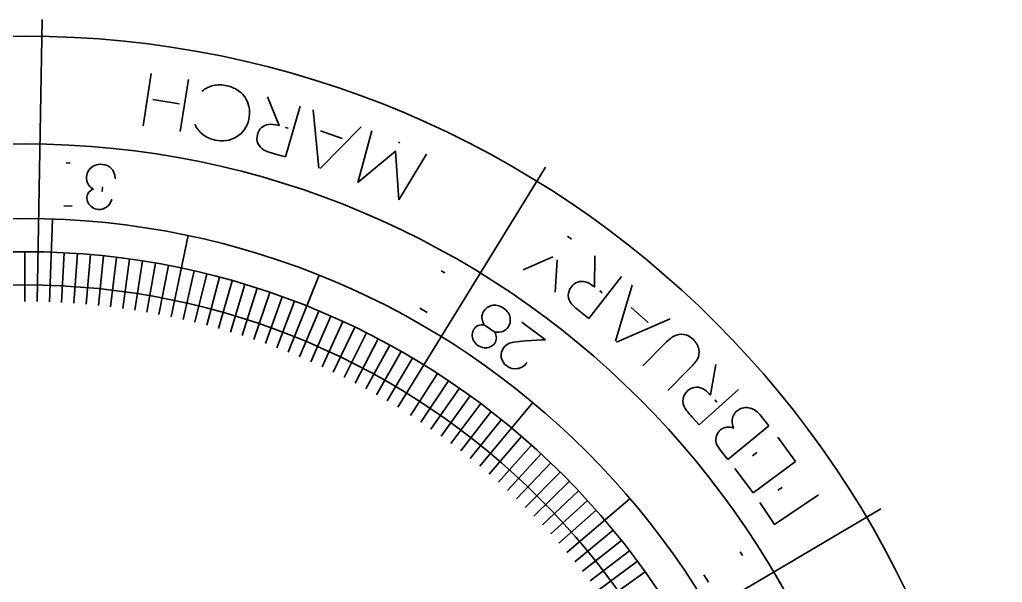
# Model space of a CAD drawing. Header units: inches. Extents: x 1 to 7, y 1 to 7.
# Drawn here: x 3.987 to 6.95, y 5.303 to 6.999 of the extents above; entities that cross this region are included whole.
import ezdxf

# ---------------------------------------------------------------- set-up
doc = ezdxf.new("R2010")
doc.units = ezdxf.units.IN
doc.header["$MEASUREMENT"] = 0
doc.layers.add('Layer 1', color=7, linetype='Continuous', lineweight=0)

# ---------------------------------------------------------------- blocks, each defined once
blk = doc.blocks.new('Block_7')
at = {"layer": 'Layer 1', "color": 1, "lineweight": 35, "true_color": 0xff0000}
for points in [[(6.1592, 5.3956), (6.1592, 5.3956), (6.1661, 5.3848), (6.1661, 5.3848)], [(6.0638, 5.3042), (6.0638, 5.3042), (6.05, 5.3256), (6.05, 5.3256)]]:
    blk.add_open_spline(points, degree=3, dxfattribs=at)
blk = doc.blocks.new('Block_6')
at = {"layer": 'Layer 1'}
blk.add_blockref('Block_7', (0, 0), dxfattribs=at)
blk = doc.blocks.new('Block_8')
at = {"layer": 'Layer 1', "color": 1, "lineweight": 35, "true_color": 0xff0000}
blk.add_open_spline([(5.3877, 6.0793), (5.3877, 6.0793), (5.3877, 6.0793), (5.3877, 6.0793), (5.3829, 6.0878), (5.3805, 6.0954), (5.3805, 6.1022), (5.3805, 6.1022), (5.3805, 6.1022), (5.3805, 6.1022), (5.3805, 6.1022), (5.3805, 6.1022), (5.3805, 6.1022), (5.3805, 6.1089), (5.3825, 6.1153), (5.3865, 6.1211), (5.3865, 6.1211), (5.3865, 6.1211), (5.3865, 6.1211), (5.3865, 6.1211), (5.3865, 6.1211), (5.3865, 6.1211), (5.3921, 6.1294), (5.3998, 6.1349), (5.4095, 6.1375), (5.4095, 6.1375), (5.4095, 6.1375), (5.4095, 6.1375), (5.4095, 6.1375), (5.4095, 6.1375), (5.4095, 6.1375), (5.4213, 6.1408), (5.4334, 6.1382), (5.4457, 6.1299), (5.4457, 6.1299), (5.4457, 6.1299), (5.4457, 6.1299), (5.4457, 6.1299), (5.4457, 6.1299), (5.4457, 6.1299), (5.4576, 6.1218), (5.4643, 6.1123), (5.4658, 6.1014), (5.4658, 6.1014), (5.4658, 6.1014), (5.4658, 6.1014), (5.4658, 6.1014), (5.4658, 6.1014), (5.4658, 6.1014), (5.4673, 6.0904), (5.4653, 6.0809), (5.4598, 6.0727), (5.4598, 6.0727), (5.4598, 6.0727), (5.4598, 6.0727), (5.4598, 6.0727), (5.4598, 6.0727), (5.4598, 6.0727), (5.4557, 6.0667), (5.4505, 6.0624), (5.444, 6.0598), (5.444, 6.0598), (5.444, 6.0598), (5.444, 6.0598), (5.444, 6.0598), (5.444, 6.0598), (5.444, 6.0598), (5.4375, 6.0572), (5.4293, 6.0566), (5.4193, 6.0579), (5.4193, 6.0579), (5.4193, 6.0579), (5.4193, 6.0579), (5.4193, 6.0579), (5.4193, 6.0579), (5.4193, 6.0579), (5.4227, 6.0516), (5.4243, 6.0456), (5.4242, 6.0397), (5.4242, 6.0397), (5.4242, 6.0397), (5.4242, 6.0397), (5.4242, 6.0397), (5.4242, 6.0397), (5.4242, 6.0397), (5.4241, 6.0339), (5.4225, 6.0287), (5.4193, 6.0241), (5.4193, 6.0241), (5.4193, 6.0241), (5.4193, 6.0241), (5.4193, 6.0241), (5.4193, 6.0241), (5.4193, 6.0241), (5.4162, 6.0194), (5.4117, 6.0158), (5.4058, 6.0132), (5.4058, 6.0132), (5.4058, 6.0132), (5.4058, 6.0132), (5.4058, 6.0132), (5.4058, 6.0132), (5.4058, 6.0132), (5.4, 6.0107), (5.3938, 6.0098), (5.3871, 6.0106), (5.3871, 6.0106), (5.3871, 6.0106), (5.3871, 6.0106), (5.3871, 6.0106), (5.3871, 6.0106), (5.3871, 6.0106), (5.3804, 6.0114), (5.3742, 6.0138), (5.3685, 6.0177), (5.3685, 6.0177), (5.3685, 6.0177), (5.3685, 6.0177), (5.3685, 6.0177), (5.3685, 6.0177), (5.3685, 6.0177), (5.3629, 6.0214), (5.3586, 6.0263), (5.3556, 6.0321), (5.3556, 6.0321), (5.3556, 6.0321), (5.3556, 6.0321), (5.3556, 6.0321), (5.3556, 6.0321), (5.3556, 6.0321), (5.3526, 6.0379), (5.3512, 6.0439), (5.3515, 6.0502), (5.3515, 6.0502), (5.3515, 6.0502), (5.3515, 6.0502), (5.3515, 6.0502), (5.3515, 6.0502), (5.3515, 6.0502), (5.3518, 6.0564), (5.3536, 6.062), (5.3569, 6.0669), (5.3569, 6.0669), (5.3569, 6.0669), (5.3569, 6.0669), (5.3569, 6.0669), (5.3569, 6.0669), (5.3569, 6.0669), (5.3602, 6.0717), (5.3644, 6.0752), (5.3696, 6.0772), (5.3696, 6.0772), (5.3696, 6.0772), (5.3696, 6.0772), (5.3696, 6.0772), (5.3696, 6.0772), (5.3696, 6.0772), (5.3747, 6.0793), (5.3808, 6.08), (5.3877, 6.0793)], degree=3, knots=[0, 0, 0, 0, 1, 1, 1, 2, 2, 2, 3, 3, 3, 4, 4, 4, 5, 5, 5, 6, 6, 6, 7, 7, 7, 8, 8, 8, 9, 9, 9, 10, 10, 10, 11, 11, 11, 12, 12, 12, 13, 13, 13, 14, 14, 14, 15, 15, 15, 16, 16, 16, 17, 17, 17, 18, 18, 18, 19, 19, 19, 20, 20, 20, 21, 21, 21, 22, 22, 22, 23, 23, 23, 24, 24, 24, 25, 25, 25, 26, 26, 26, 27, 27, 27, 28, 28, 28, 29, 29, 29, 30, 30, 30, 31, 31, 31, 32, 32, 32, 33, 33, 33, 34, 34, 34, 35, 35, 35, 36, 36, 36, 37, 37, 37, 38, 38, 38, 39, 39, 39, 40, 40, 40, 41, 41, 41, 42, 42, 42, 43, 43, 43, 44, 44, 44, 45, 45, 45, 46, 46, 46, 47, 47, 47, 48, 48, 48, 49, 49, 49, 50, 50, 50, 51, 51, 51, 52, 52, 52, 53, 53, 53, 53], dxfattribs=at)
blk = doc.blocks.new('Block_10')
at = {"layer": 'Layer 1', "color": 1, "lineweight": 35, "true_color": 0xff0000}
for points in [[(5.4953, 6.0329)], [(5.5004, 6.0214)]]:
    blk.add_lwpolyline(points, dxfattribs=at)
blk.add_open_spline([(5.5015, 6.0874), (5.5015, 6.0874), (5.5721, 6.0347), (5.5721, 6.0347)], degree=3, dxfattribs=at)
blk = doc.blocks.new('Block_9')
at = {"layer": 'Layer 1'}
blk.add_blockref('Block_10', (0, 0), dxfattribs=at)
blk = doc.blocks.new('Block_12')
at = {"layer": 'Layer 1', "color": 1, "lineweight": 35, "true_color": 0xff0000}
for points in [[(5.2576, 6.2424), (5.2576, 6.2424), (5.2688, 6.236), (5.2688, 6.236)], [(5.2159, 6.1169), (5.2159, 6.1169), (5.1938, 6.1295), (5.1938, 6.1295)]]:
    blk.add_open_spline(points, degree=3, dxfattribs=at)
blk = doc.blocks.new('Block_11')
at = {"layer": 'Layer 1'}
blk.add_blockref('Block_12', (0, 0), dxfattribs=at)
blk = doc.blocks.new('Block_14')
at = {"layer": 'Layer 1', "color": 1, "lineweight": 35, "true_color": 0xff0000}
for points in [[(4.1266, 6.5678), (4.1266, 6.5678), (4.1394, 6.5671), (4.1394, 6.5671)], [(4.1452, 6.437), (4.1452, 6.437), (4.1197, 6.4383), (4.1197, 6.4383)]]:
    blk.add_open_spline(points, degree=3, dxfattribs=at)
blk = doc.blocks.new('Block_13')
at = {"layer": 'Layer 1'}
blk.add_blockref('Block_14', (0, 0), dxfattribs=at)
blk = doc.blocks.new('Block_16')
at = {"layer": 'Layer 1', "color": 1, "lineweight": 35, "true_color": 0xff0000}
for points, knots in [([(4.2646, 6.4574), (4.2646, 6.4574), (4.2646, 6.4574), (4.2646, 6.4574), (4.2612, 6.447), (4.2559, 6.4392), (4.2486, 6.4341), (4.2486, 6.4341), (4.2486, 6.4341), (4.2486, 6.4341), (4.2486, 6.4341), (4.2486, 6.4341), (4.2486, 6.4341), (4.2412, 6.429), (4.233, 6.4268), (4.2237, 6.4277), (4.2237, 6.4277), (4.2237, 6.4277), (4.2237, 6.4277), (4.2237, 6.4277), (4.2237, 6.4277), (4.2237, 6.4277), (4.217, 6.4283), (4.2109, 6.4304), (4.2053, 6.434), (4.2053, 6.434), (4.2053, 6.434), (4.2053, 6.434), (4.2053, 6.434), (4.2053, 6.434), (4.2053, 6.434), (4.1998, 6.4376), (4.1956, 6.4422), (4.1929, 6.4477), (4.1929, 6.4477), (4.1929, 6.4477), (4.1929, 6.4477), (4.1929, 6.4477), (4.1929, 6.4477), (4.1929, 6.4477), (4.1902, 6.4532), (4.1891, 6.4588), (4.1896, 6.4645), (4.1896, 6.4645), (4.1896, 6.4645), (4.1896, 6.4645), (4.1896, 6.4645), (4.1896, 6.4645), (4.1896, 6.4645), (4.1907, 6.4756), (4.197, 6.4839), (4.2087, 6.4894), (4.2087, 6.4894), (4.2087, 6.4894), (4.2087, 6.4894), (4.2087, 6.4894), (4.2087, 6.4894), (4.2087, 6.4894), (4.2027, 6.4924), (4.1979, 6.4966), (4.1944, 6.5018), (4.1944, 6.5018), (4.1944, 6.5018), (4.1944, 6.5018), (4.1944, 6.5018), (4.1944, 6.5018), (4.1944, 6.5018), (4.1894, 6.5092), (4.1873, 6.5171), (4.1881, 6.5256), (4.1881, 6.5256), (4.1881, 6.5256), (4.1881, 6.5256), (4.1881, 6.5256), (4.1881, 6.5256), (4.1881, 6.5256), (4.1887, 6.5329), (4.1913, 6.5397), (4.1958, 6.546), (4.1958, 6.546), (4.1958, 6.546), (4.1958, 6.546), (4.1958, 6.546), (4.1958, 6.546), (4.1958, 6.546), (4.2003, 6.5523), (4.206, 6.5569), (4.213, 6.56), (4.213, 6.56), (4.213, 6.56), (4.213, 6.56), (4.213, 6.56), (4.213, 6.56), (4.213, 6.56), (4.22, 6.563), (4.2276, 6.5641), (4.2359, 6.5634), (4.2359, 6.5634), (4.2359, 6.5634), (4.2359, 6.5634), (4.2359, 6.5634), (4.2359, 6.5634), (4.2359, 6.5634), (4.247, 6.5623), (4.256, 6.5583), (4.2628, 6.5512), (4.2628, 6.5512), (4.2628, 6.5512), (4.2628, 6.5512), (4.2628, 6.5512), (4.2628, 6.5512), (4.2628, 6.5512), (4.2697, 6.5441), (4.2737, 6.5343), (4.2748, 6.5216), (4.2748, 6.5216), (4.2748, 6.5216), (4.2748, 6.5216)], [0, 0, 0, 0, 1, 1, 1, 2, 2, 2, 3, 3, 3, 4, 4, 4, 5, 5, 5, 6, 6, 6, 7, 7, 7, 8, 8, 8, 9, 9, 9, 10, 10, 10, 11, 11, 11, 12, 12, 12, 13, 13, 13, 14, 14, 14, 15, 15, 15, 16, 16, 16, 17, 17, 17, 18, 18, 18, 19, 19, 19, 20, 20, 20, 21, 21, 21, 22, 22, 22, 23, 23, 23, 24, 24, 24, 25, 25, 25, 26, 26, 26, 27, 27, 27, 28, 28, 28, 29, 29, 29, 30, 30, 30, 31, 31, 31, 32, 32, 32, 33, 33, 33, 34, 34, 34, 35, 35, 35, 36, 36, 36, 37, 37, 37, 38, 38, 38, 39, 39, 39, 39]), ([(4.2362, 6.4938), (4.2362, 6.4938), (4.2362, 6.4938), (4.2362, 6.4938), (4.2362, 6.4938), (4.2351, 6.482), (4.2351, 6.482), (4.2351, 6.482), (4.2351, 6.482), (4.2351, 6.482)], [0, 0, 0, 0, 1, 1, 1, 2, 2, 2, 3, 3, 3, 3])]:
    blk.add_open_spline(points, degree=3, knots=knots, dxfattribs=at)
blk = doc.blocks.new('Block_15')
at = {"layer": 'Layer 1'}
blk.add_blockref('Block_16', (0, 0), dxfattribs=at)
blk = doc.blocks.new('Block_81')
at = {"layer": 'Layer 1', "color": 1, "lineweight": 35, "true_color": 0xff0000}
blk.add_lwpolyline([(6.3956, 5.5669)], dxfattribs=at)
for points in [[(6.273, 5.5809), (6.273, 5.5809), (6.286, 5.5897), (6.286, 5.5897)], [(6.263, 5.4779), (6.263, 5.4779), (6.2185, 5.5443), (6.2185, 5.5443)]]:
    blk.add_open_spline(points, degree=3, dxfattribs=at)
blk = doc.blocks.new('Block_80')
at = {"layer": 'Layer 1'}
blk.add_blockref('Block_81', (0, 0), dxfattribs=at)
blk = doc.blocks.new('Block_83')
at = {"layer": 'Layer 1', "color": 1, "lineweight": 35, "true_color": 0xff0000}
for points in [[(6.2726, 5.7408), (6.2726, 5.7408), (6.3266, 5.6677), (6.3266, 5.6677)], [(6.197, 5.685), (6.197, 5.685), (6.2096, 5.6943), (6.2096, 5.6943)], [(6.1982, 5.5729), (6.1982, 5.5729), (6.1438, 5.6465), (6.1438, 5.6465)]]:
    blk.add_open_spline(points, degree=3, dxfattribs=at)
blk = doc.blocks.new('Block_82')
at = {"layer": 'Layer 1'}
blk.add_blockref('Block_83', (0, 0), dxfattribs=at)
blk = doc.blocks.new('Block_84')
at = {"layer": 'Layer 1', "color": 1, "lineweight": 35, "true_color": 0xff0000}
blk.add_open_spline([(6.1223, 5.674), (6.1223, 5.674), (6.1024, 5.6984), (6.1024, 5.6984), (6.1024, 5.6984), (6.1024, 5.6984), (6.1024, 5.6984), (6.0944, 5.7082), (6.0894, 5.7167), (6.0874, 5.7239), (6.0874, 5.7239), (6.0874, 5.7239), (6.0874, 5.7239), (6.0874, 5.7239), (6.0874, 5.7239), (6.0874, 5.7239), (6.0855, 5.731), (6.0856, 5.7381), (6.088, 5.7451), (6.088, 5.7451), (6.088, 5.7451), (6.088, 5.7451), (6.088, 5.7451), (6.088, 5.7451), (6.088, 5.7451), (6.0903, 5.7521), (6.0944, 5.758), (6.1003, 5.7628), (6.1003, 5.7628), (6.1003, 5.7628), (6.1003, 5.7628), (6.1003, 5.7628), (6.1003, 5.7628), (6.1003, 5.7628), (6.1058, 5.7673), (6.1119, 5.77), (6.1186, 5.771), (6.1186, 5.771), (6.1186, 5.771), (6.1186, 5.771), (6.1186, 5.771), (6.1186, 5.771), (6.1186, 5.771), (6.1253, 5.772), (6.1322, 5.771), (6.1392, 5.7681), (6.1392, 5.7681), (6.1392, 5.7681), (6.1392, 5.7681), (6.1392, 5.7681), (6.1392, 5.7681), (6.1392, 5.7681), (6.1362, 5.7763), (6.1347, 5.7834), (6.1348, 5.7892), (6.1348, 5.7892), (6.1348, 5.7892), (6.1348, 5.7892), (6.1348, 5.7892), (6.1348, 5.7892), (6.1348, 5.7892), (6.1349, 5.7951), (6.1363, 5.8007), (6.1389, 5.8061), (6.1389, 5.8061), (6.1389, 5.8061), (6.1389, 5.8061), (6.1389, 5.8061), (6.1389, 5.8061), (6.1389, 5.8061), (6.1415, 5.8114), (6.1452, 5.8161), (6.1501, 5.82), (6.1501, 5.82), (6.1501, 5.82), (6.1501, 5.82), (6.1501, 5.82), (6.1501, 5.82), (6.1501, 5.82), (6.16, 5.8281), (6.1713, 5.8314), (6.1841, 5.8297), (6.1841, 5.8297), (6.1841, 5.8297), (6.1841, 5.8297), (6.1841, 5.8297), (6.1841, 5.8297), (6.1841, 5.8297), (6.1969, 5.828), (6.2083, 5.8211), (6.2183, 5.8089), (6.2183, 5.8089), (6.2183, 5.8089), (6.2183, 5.8089), (6.2183, 5.8089), (6.246, 5.7749), (6.246, 5.7749)], degree=3, knots=[0, 0, 0, 0, 1, 1, 1, 2, 2, 2, 3, 3, 3, 4, 4, 4, 5, 5, 5, 6, 6, 6, 7, 7, 7, 8, 8, 8, 9, 9, 9, 10, 10, 10, 11, 11, 11, 12, 12, 12, 13, 13, 13, 14, 14, 14, 15, 15, 15, 16, 16, 16, 17, 17, 17, 18, 18, 18, 19, 19, 19, 20, 20, 20, 21, 21, 21, 22, 22, 22, 23, 23, 23, 24, 24, 24, 25, 25, 25, 26, 26, 26, 27, 27, 27, 28, 28, 28, 29, 29, 29, 30, 30, 30, 31, 31, 31, 32, 32, 32, 32], dxfattribs=at)
blk = doc.blocks.new('Block_86')
at = {"layer": 'Layer 1', "color": 1, "lineweight": 35, "true_color": 0xff0000}
blk.add_lwpolyline([(6.1546, 5.8848)], dxfattribs=at)
blk.add_open_spline([(6.0362, 5.7778), (6.0362, 5.7778), (6.0149, 5.8013), (6.0149, 5.8013), (6.0149, 5.8013), (6.0149, 5.8013), (6.0149, 5.8013), (6.003, 5.8145), (5.9955, 5.8239), (5.9924, 5.8295), (5.9924, 5.8295), (5.9924, 5.8295), (5.9924, 5.8295), (5.9924, 5.8295), (5.9924, 5.8295), (5.9924, 5.8295), (5.9876, 5.838), (5.9859, 5.8468), (5.9872, 5.856), (5.9872, 5.856), (5.9872, 5.856), (5.9872, 5.856), (5.9872, 5.856), (5.9872, 5.856), (5.9872, 5.856), (5.9885, 5.8652), (5.993, 5.8733), (6.0008, 5.8803), (6.0008, 5.8803), (6.0008, 5.8803), (6.0008, 5.8803), (6.0008, 5.8803), (6.0008, 5.8803), (6.0008, 5.8803), (6.0072, 5.8861), (6.0142, 5.8897), (6.0218, 5.8911), (6.0218, 5.8911), (6.0218, 5.8911), (6.0218, 5.8911), (6.0218, 5.8911), (6.0218, 5.8911), (6.0218, 5.8911), (6.0295, 5.8924), (6.0371, 5.8915), (6.0447, 5.8881), (6.0447, 5.8881), (6.0447, 5.8881), (6.0447, 5.8881), (6.0447, 5.8881), (6.0447, 5.8881), (6.0447, 5.8881), (6.0523, 5.8847), (6.0606, 5.8781), (6.0696, 5.8682), (6.0696, 5.8682), (6.0696, 5.8682), (6.0696, 5.8682), (6.0696, 5.8682), (6.0861, 5.9605), (6.0861, 5.9605)], degree=3, knots=[0, 0, 0, 0, 1, 1, 1, 2, 2, 2, 3, 3, 3, 4, 4, 4, 5, 5, 5, 6, 6, 6, 7, 7, 7, 8, 8, 8, 9, 9, 9, 10, 10, 10, 11, 11, 11, 12, 12, 12, 13, 13, 13, 14, 14, 14, 15, 15, 15, 16, 16, 16, 17, 17, 17, 18, 18, 18, 19, 19, 19, 20, 20, 20, 20], dxfattribs=at)
blk.add_open_spline([(6.0828, 5.8536), (6.0828, 5.8536), (6.0889, 5.8469), (6.0889, 5.8469)], degree=3, dxfattribs=at)
blk = doc.blocks.new('Block_85')
at = {"layer": 'Layer 1'}
blk.add_blockref('Block_86', (0, 0), dxfattribs=at)
blk = doc.blocks.new('Block_88')
at = {"layer": 'Layer 1', "color": 1, "lineweight": 35, "true_color": 0xff0000}
blk.add_lwpolyline([(5.9408, 5.8816)], dxfattribs=at)
blk.add_open_spline([(5.8658, 5.9561), (5.8658, 5.9561), (5.9336, 6.0245), (5.9336, 6.0245), (5.9336, 6.0245), (5.9336, 6.0245), (5.9336, 6.0245), (5.9437, 6.0346), (5.9528, 6.0418), (5.9609, 6.0461), (5.9609, 6.0461), (5.9609, 6.0461), (5.9609, 6.0461), (5.9609, 6.0461), (5.9609, 6.0461), (5.9609, 6.0461), (5.9691, 6.0503), (5.9784, 6.0518), (5.989, 6.0506), (5.989, 6.0506), (5.989, 6.0506), (5.989, 6.0506), (5.989, 6.0506), (5.989, 6.0506), (5.989, 6.0506), (5.9995, 6.0493), (6.009, 6.0445), (6.0174, 6.0362), (6.0174, 6.0362), (6.0174, 6.0362), (6.0174, 6.0362), (6.0174, 6.0362), (6.0174, 6.0362), (6.0174, 6.0362), (6.0265, 6.0271), (6.0322, 6.0171), (6.0344, 6.0063), (6.0344, 6.0063), (6.0344, 6.0063), (6.0344, 6.0063), (6.0344, 6.0063), (6.0344, 6.0063), (6.0344, 6.0063), (6.0366, 5.9955), (6.0352, 5.9854), (6.0303, 5.976), (6.0303, 5.976), (6.0303, 5.976), (6.0303, 5.976), (6.0303, 5.976), (6.0303, 5.976), (6.0303, 5.976), (6.0273, 5.9702), (6.0201, 5.9615), (6.0087, 5.95), (6.0087, 5.95), (6.0087, 5.95), (6.0087, 5.95)], degree=3, knots=[0, 0, 0, 0, 1, 1, 1, 2, 2, 2, 3, 3, 3, 4, 4, 4, 5, 5, 5, 6, 6, 6, 7, 7, 7, 8, 8, 8, 9, 9, 9, 10, 10, 10, 11, 11, 11, 12, 12, 12, 13, 13, 13, 14, 14, 14, 15, 15, 15, 16, 16, 16, 17, 17, 17, 18, 18, 18, 19, 19, 19, 19], dxfattribs=at)
blk = doc.blocks.new('Block_87')
at = {"layer": 'Layer 1'}
blk.add_blockref('Block_88', (0, 0), dxfattribs=at)
blk = doc.blocks.new('Block_90')
at = {"layer": 'Layer 1', "color": 1, "lineweight": 35, "true_color": 0xff0000}
for points in [[(5.7838, 6.0304), (5.7838, 6.0304), (5.8334, 6.1994), (5.8334, 6.1994)], [(5.8304, 6.132), (5.8304, 6.132), (5.8821, 6.0866), (5.8821, 6.0866)], [(5.9488, 6.0978), (5.9488, 6.0978), (5.7868, 6.0278), (5.7868, 6.0278)]]:
    blk.add_open_spline(points, degree=3, dxfattribs=at)
blk = doc.blocks.new('Block_89')
at = {"layer": 'Layer 1'}
blk.add_blockref('Block_90', (0, 0), dxfattribs=at)
blk = doc.blocks.new('Block_92')
at = {"layer": 'Layer 1', "color": 1, "lineweight": 35, "true_color": 0xff0000}
blk.add_lwpolyline([(5.8013, 6.2249)], dxfattribs=at)
blk.add_open_spline([(5.7029, 6.0992), (5.7029, 6.0992), (5.6779, 6.1188), (5.6779, 6.1188), (5.6779, 6.1188), (5.6779, 6.1188), (5.6779, 6.1188), (5.6639, 6.1298), (5.6549, 6.1377), (5.6508, 6.1428), (5.6508, 6.1428), (5.6508, 6.1428), (5.6508, 6.1428), (5.6508, 6.1428), (5.6508, 6.1428), (5.6508, 6.1428), (5.6447, 6.1503), (5.6415, 6.1587), (5.6412, 6.168), (5.6412, 6.168), (5.6412, 6.168), (5.6412, 6.168), (5.6412, 6.168), (5.6412, 6.168), (5.6412, 6.168), (5.6409, 6.1772), (5.644, 6.186), (5.6504, 6.1942), (5.6504, 6.1942), (5.6504, 6.1942), (5.6504, 6.1942), (5.6504, 6.1942), (5.6504, 6.1942), (5.6504, 6.1942), (5.6558, 6.201), (5.6621, 6.2058), (5.6694, 6.2084), (5.6694, 6.2084), (5.6694, 6.2084), (5.6694, 6.2084), (5.6694, 6.2084), (5.6694, 6.2084), (5.6694, 6.2084), (5.6766, 6.2111), (5.6843, 6.2114), (5.6924, 6.2094), (5.6924, 6.2094), (5.6924, 6.2094), (5.6924, 6.2094), (5.6924, 6.2094), (5.6924, 6.2094), (5.6924, 6.2094), (5.7004, 6.2074), (5.7097, 6.2022), (5.7203, 6.1941), (5.7203, 6.1941), (5.7203, 6.1941), (5.7203, 6.1941), (5.7203, 6.1941), (5.7209, 6.2879), (5.7209, 6.2879)], degree=3, knots=[0, 0, 0, 0, 1, 1, 1, 2, 2, 2, 3, 3, 3, 4, 4, 4, 5, 5, 5, 6, 6, 6, 7, 7, 7, 8, 8, 8, 9, 9, 9, 10, 10, 10, 11, 11, 11, 12, 12, 12, 13, 13, 13, 14, 14, 14, 15, 15, 15, 16, 16, 16, 17, 17, 17, 18, 18, 18, 19, 19, 19, 20, 20, 20, 20], dxfattribs=at)
blk.add_open_spline([(5.7358, 6.1819), (5.7358, 6.1819), (5.743, 6.1763), (5.743, 6.1763)], degree=3, dxfattribs=at)
blk = doc.blocks.new('Block_91')
at = {"layer": 'Layer 1'}
blk.add_blockref('Block_92', (0, 0), dxfattribs=at)
blk = doc.blocks.new('Block_94')
at = {"layer": 'Layer 1', "color": 1, "lineweight": 35, "true_color": 0xff0000}
for points in [[(5.6074, 6.2756)], [(5.6017, 6.1778)]]:
    blk.add_lwpolyline(points, dxfattribs=at)
for points in [[(5.6384, 6.347), (5.6384, 6.347), (5.6512, 6.338), (5.6512, 6.338)], [(5.5052, 6.2455), (5.5052, 6.2455), (5.5945, 6.2846), (5.5945, 6.2846)]]:
    blk.add_open_spline(points, degree=3, dxfattribs=at)
blk = doc.blocks.new('Block_93')
at = {"layer": 'Layer 1'}
blk.add_blockref('Block_94', (0, 0), dxfattribs=at)
blk = doc.blocks.new('Block_96')
at = {"layer": 'Layer 1', "color": 1, "lineweight": 35, "true_color": 0xff0000}
for points in [[(5.0067, 6.5091), (5.0067, 6.5091), (5.0487, 6.6648), (5.0487, 6.6648)], [(5.1294, 6.6301), (5.1294, 6.6301), (5.1331, 6.6285), (5.1331, 6.6285)], [(5.214, 6.5937), (5.214, 6.5937), (5.1301, 6.456), (5.1301, 6.456)]]:
    blk.add_open_spline(points, degree=3, dxfattribs=at)
blk.add_open_spline([(5.1301, 6.456), (5.1301, 6.456), (5.1198, 6.603), (5.1198, 6.603), (5.1198, 6.603), (5.0067, 6.5091), (5.0067, 6.5091)], degree=3, knots=[0, 0, 0, 0, 1, 1, 1, 2, 2, 2, 2], dxfattribs=at)
blk = doc.blocks.new('Block_95')
at = {"layer": 'Layer 1'}
blk.add_blockref('Block_96', (0, 0), dxfattribs=at)
blk = doc.blocks.new('Block_98')
at = {"layer": 'Layer 1', "color": 1, "lineweight": 35, "true_color": 0xff0000}
for points in [[(4.8893, 6.5522), (4.8893, 6.5522), (4.8717, 6.7274), (4.8717, 6.7274)], [(5.0168, 6.6767), (5.0168, 6.6767), (4.893, 6.5509), (4.893, 6.5509)], [(4.8942, 6.6639), (4.8942, 6.6639), (4.9591, 6.6412), (4.9591, 6.6412)]]:
    blk.add_open_spline(points, degree=3, dxfattribs=at)
blk = doc.blocks.new('Block_97')
at = {"layer": 'Layer 1'}
blk.add_blockref('Block_98', (0, 0), dxfattribs=at)
blk = doc.blocks.new('Block_100')
at = {"layer": 'Layer 1', "color": 1, "lineweight": 35, "true_color": 0xff0000}
blk.add_lwpolyline([(4.8322, 6.739)], dxfattribs=at)
blk.add_open_spline([(4.7884, 6.5856), (4.7884, 6.5856), (4.7578, 6.5943), (4.7578, 6.5943), (4.7578, 6.5943), (4.7578, 6.5943), (4.7578, 6.5943), (4.7408, 6.5992), (4.7294, 6.6032), (4.7238, 6.6063), (4.7238, 6.6063), (4.7238, 6.6063), (4.7238, 6.6063), (4.7238, 6.6063), (4.7238, 6.6063), (4.7238, 6.6063), (4.7152, 6.611), (4.7091, 6.6176), (4.7054, 6.6261), (4.7054, 6.6261), (4.7054, 6.6261), (4.7054, 6.6261), (4.7054, 6.6261), (4.7054, 6.6261), (4.7054, 6.6261), (4.7016, 6.6345), (4.7012, 6.6438), (4.704, 6.6538), (4.704, 6.6538), (4.704, 6.6538), (4.704, 6.6538), (4.704, 6.6538), (4.704, 6.6538), (4.704, 6.6538), (4.7064, 6.6622), (4.7105, 6.6689), (4.7162, 6.6741), (4.7162, 6.6741), (4.7162, 6.6741), (4.7162, 6.6741), (4.7162, 6.6741), (4.7162, 6.6741), (4.7162, 6.6741), (4.722, 6.6793), (4.729, 6.6825), (4.7372, 6.6837), (4.7372, 6.6837), (4.7372, 6.6837), (4.7372, 6.6837), (4.7372, 6.6837), (4.7372, 6.6837), (4.7372, 6.6837), (4.7454, 6.6848), (4.756, 6.6836), (4.7689, 6.68), (4.7689, 6.68), (4.7689, 6.68), (4.7689, 6.68), (4.7689, 6.68), (4.7341, 6.7671), (4.7341, 6.7671)], degree=3, knots=[0, 0, 0, 0, 1, 1, 1, 2, 2, 2, 3, 3, 3, 4, 4, 4, 5, 5, 5, 6, 6, 6, 7, 7, 7, 8, 8, 8, 9, 9, 9, 10, 10, 10, 11, 11, 11, 12, 12, 12, 13, 13, 13, 14, 14, 14, 15, 15, 15, 16, 16, 16, 17, 17, 17, 18, 18, 18, 19, 19, 19, 20, 20, 20, 20], dxfattribs=at)
blk.add_open_spline([(4.7877, 6.6746), (4.7877, 6.6746), (4.7965, 6.6721), (4.7965, 6.6721)], degree=3, dxfattribs=at)
blk = doc.blocks.new('Block_99')
at = {"layer": 'Layer 1'}
blk.add_blockref('Block_100', (0, 0), dxfattribs=at)
blk = doc.blocks.new('Block_102')
at = {"layer": 'Layer 1', "color": 1, "lineweight": 35, "true_color": 0xff0000}
blk.add_lwpolyline([(4.5148, 6.6845)], dxfattribs=at)
blk.add_open_spline([(4.5369, 6.7843), (4.5369, 6.7843), (4.5369, 6.7843), (4.5369, 6.7843), (4.5468, 6.7925), (4.5582, 6.798), (4.571, 6.8008), (4.571, 6.8008), (4.571, 6.8008), (4.571, 6.8008), (4.571, 6.8008), (4.571, 6.8008), (4.571, 6.8008), (4.5838, 6.8036), (4.5974, 6.8035), (4.6118, 6.8003), (4.6118, 6.8003), (4.6118, 6.8003), (4.6118, 6.8003), (4.6118, 6.8003), (4.6118, 6.8003), (4.6118, 6.8003), (4.639, 6.7942), (4.6585, 6.7804), (4.6702, 6.7588), (4.6702, 6.7588), (4.6702, 6.7588), (4.6702, 6.7588), (4.6702, 6.7588), (4.6702, 6.7588), (4.6702, 6.7588), (4.6801, 6.7405), (4.6826, 6.7205), (4.6778, 6.6989), (4.6778, 6.6989), (4.6778, 6.6989), (4.6778, 6.6989), (4.6778, 6.6989), (4.6778, 6.6989), (4.6778, 6.6989), (4.6727, 6.6761), (4.6605, 6.6586), (4.641, 6.6466), (4.641, 6.6466), (4.641, 6.6466), (4.641, 6.6466), (4.641, 6.6466), (4.641, 6.6466), (4.641, 6.6466), (4.6216, 6.6346), (4.5998, 6.6312), (4.5757, 6.6365), (4.5757, 6.6365), (4.5757, 6.6365), (4.5757, 6.6365), (4.5757, 6.6365), (4.5757, 6.6365), (4.5757, 6.6365), (4.5612, 6.6398), (4.5487, 6.6456), (4.5382, 6.6539), (4.5382, 6.6539), (4.5382, 6.6539), (4.5382, 6.6539), (4.5382, 6.6539), (4.5382, 6.6539), (4.5382, 6.6539), (4.5278, 6.6623), (4.52, 6.6725), (4.5148, 6.6845)], degree=3, knots=[0, 0, 0, 0, 1, 1, 1, 2, 2, 2, 3, 3, 3, 4, 4, 4, 5, 5, 5, 6, 6, 6, 7, 7, 7, 8, 8, 8, 9, 9, 9, 10, 10, 10, 11, 11, 11, 12, 12, 12, 13, 13, 13, 14, 14, 14, 15, 15, 15, 16, 16, 16, 17, 17, 17, 18, 18, 18, 19, 19, 19, 20, 20, 20, 21, 21, 21, 22, 22, 22, 23, 23, 23, 23], dxfattribs=at)
blk = doc.blocks.new('Block_101')
at = {"layer": 'Layer 1'}
blk.add_blockref('Block_102', (0, 0), dxfattribs=at)
blk = doc.blocks.new('Block_104')
at = {"layer": 'Layer 1', "color": 1, "lineweight": 35, "true_color": 0xff0000}
for points in [[(4.4958, 6.8196)], [(4.4712, 6.6619)]]:
    blk.add_lwpolyline(points, dxfattribs=at)
for points in [[(4.3593, 6.6793), (4.3593, 6.6793), (4.3838, 6.837), (4.3838, 6.837)], [(4.3879, 6.7584), (4.3879, 6.7584), (4.4681, 6.7459), (4.4681, 6.7459)]]:
    blk.add_open_spline(points, degree=3, dxfattribs=at)
blk = doc.blocks.new('Block_103')
at = {"layer": 'Layer 1'}
blk.add_blockref('Block_104', (0, 0), dxfattribs=at)

msp = doc.modelspace()

# ---------------------------------------------------------------- linework, layer by layer
at = {"layer": 'Layer 1', "color": 1, "lineweight": 35, "true_color": 0xff0000}
for p, q in [((4.4958, 6.8196), (4.4712, 6.6619)), ((4.8322, 6.739), (4.7884, 6.5856)), ((5.6017, 6.1778), (5.6074, 6.2756)), ((5.8013, 6.2249), (5.7029, 6.0992)), ((5.3877, 6.0793), (5.4193, 6.0579)), ((5.9408, 5.8816), (6.0087, 5.95)), ((6.0362, 5.7778), (6.1546, 5.8848)), ((6.1223, 5.674), (6.246, 5.7749)), ((6.1982, 5.5729), (6.3266, 5.6677)), ((6.263, 5.4779), (6.3956, 5.5669))]:
    msp.add_line(p, q, dxfattribs=at)
for points in [[(4.0395, 6.1496), (4.0395, 6.1496), (4.0551, 6.9995), (4.0551, 6.9995)], [(5.1268, 5.8311), (5.1268, 5.8311), (5.5723, 6.555), (5.5723, 6.555)], [(4.0765, 6.1486), (4.0765, 6.1486), (4.0854, 6.3985), (4.0854, 6.3985)], [(4.4432, 6.1038), (4.4432, 6.1038), (4.4947, 6.3485), (4.4947, 6.3485)], [(4.0025, 6.15), (4.0025, 6.15), (4.0027, 6.3), (4.0027, 6.3)], [(4.1134, 6.147), (4.1134, 6.147), (4.1213, 6.2968), (4.1213, 6.2968)], [(4.1503, 6.1447), (4.1503, 6.1447), (4.1608, 6.2944), (4.1608, 6.2944)], [(4.1872, 6.1418), (4.1872, 6.1418), (4.2003, 6.2913), (4.2003, 6.2913)], [(4.224, 6.1383), (4.224, 6.1383), (4.2397, 6.2875), (4.2397, 6.2875)], [(4.2608, 6.1341), (4.2608, 6.1341), (4.279, 6.283), (4.279, 6.283)], [(4.2975, 6.1293), (4.2975, 6.1293), (4.3182, 6.2779), (4.3182, 6.2779)], [(4.334, 6.1239), (4.334, 6.1239), (4.3573, 6.2721), (4.3573, 6.2721)], [(4.3705, 6.1178), (4.3705, 6.1178), (4.3964, 6.2656), (4.3964, 6.2656)], [(4.4069, 6.1111), (4.4069, 6.1111), (4.4353, 6.2584), (4.4353, 6.2584)], [(4.4793, 6.0959), (4.4793, 6.0959), (4.5127, 6.2421), (4.5127, 6.2421)], [(4.5153, 6.0873), (4.5153, 6.0873), (4.5512, 6.233), (4.5512, 6.233)], [(4.5511, 6.0782), (4.5511, 6.0782), (4.5895, 6.2232), (4.5895, 6.2232)], [(4.7968, 5.9969), (4.7968, 5.9969), (4.8894, 6.2291), (4.8894, 6.2291)], [(4.5868, 6.0684), (4.5868, 6.0684), (4.6277, 6.2127), (4.6277, 6.2127)], [(4.6223, 6.058), (4.6223, 6.058), (4.6657, 6.2016), (4.6657, 6.2016)], [(4.6576, 6.047), (4.6576, 6.047), (4.7034, 6.1898), (4.7034, 6.1898)], [(4.6927, 6.0354), (4.6927, 6.0354), (4.741, 6.1774), (4.741, 6.1774)], [(4.7276, 6.0231), (4.7276, 6.0231), (4.7784, 6.1643), (4.7784, 6.1643)], [(4.7623, 6.0103), (4.7623, 6.0103), (4.8155, 6.1506), (4.8155, 6.1506)], [(4.831, 5.9829), (4.831, 5.9829), (4.889, 6.1213), (4.889, 6.1213)], [(4.865, 5.9683), (4.865, 5.9683), (4.9253, 6.1057), (4.9253, 6.1057)], [(4.8987, 5.9532), (4.8987, 5.9532), (4.9614, 6.0894), (4.9614, 6.0894)], [(4.9322, 5.9374), (4.9322, 5.9374), (4.9972, 6.0726), (4.9972, 6.0726)], [(4.9654, 5.9211), (4.9654, 5.9211), (5.0327, 6.0551), (5.0327, 6.0551)], [(4.9983, 5.9042), (4.9983, 5.9042), (5.0679, 6.037), (5.0679, 6.037)], [(5.0309, 5.8867), (5.0309, 5.8867), (5.1028, 6.0184), (5.1028, 6.0184)], [(5.0632, 5.8687), (5.0632, 5.8687), (5.1374, 5.9991), (5.1374, 5.9991)], [(5.0952, 5.8502), (5.0952, 5.8502), (5.1716, 5.9792), (5.1716, 5.9792)], [(5.1657, 5.8066), (5.1657, 5.8066), (5.247, 5.9326), (5.247, 5.9326)], [(5.1966, 5.7862), (5.1966, 5.7862), (5.2801, 5.9109), (5.2801, 5.9109)], [(5.2271, 5.7654), (5.2271, 5.7654), (5.3128, 5.8886), (5.3128, 5.8886)], [(5.2573, 5.744), (5.2573, 5.744), (5.3451, 5.8657), (5.3451, 5.8657)], [(5.2872, 5.7221), (5.2872, 5.7221), (5.377, 5.8423), (5.377, 5.8423)], [(5.3743, 5.6534), (5.3743, 5.6534), (5.5341, 5.8457), (5.5341, 5.8457)], [(5.3166, 5.6997), (5.3166, 5.6997), (5.4084, 5.8183), (5.4084, 5.8183)], [(5.3456, 5.6768), (5.3456, 5.6768), (5.4395, 5.7938), (5.4395, 5.7938)], [(5.4025, 5.6296), (5.4025, 5.6296), (5.5004, 5.7432), (5.5004, 5.7432)], [(5.4303, 5.6052), (5.4303, 5.6052), (5.5301, 5.7172), (5.5301, 5.7172)], [(5.4577, 5.5803), (5.4577, 5.5803), (5.5594, 5.6906), (5.5594, 5.6906)], [(5.4847, 5.555), (5.4847, 5.555), (5.5883, 5.6635), (5.5883, 5.6635)], [(5.5112, 5.5293), (5.5112, 5.5293), (5.6167, 5.636), (5.6167, 5.636)], [(5.5373, 5.503), (5.5373, 5.503), (5.6446, 5.6079), (5.6446, 5.6079)], [(5.5629, 5.4764), (5.5629, 5.4764), (5.672, 5.5794), (5.672, 5.5794)], [(5.5881, 5.4493), (5.5881, 5.4493), (5.6989, 5.5504), (5.6989, 5.5504)], [(5.637, 5.3938), (5.637, 5.3938), (5.8274, 5.5559), (5.8274, 5.5559)], [(5.6128, 5.4217), (5.6128, 5.4217), (5.7253, 5.5209), (5.7253, 5.5209)], [(5.8515, 5.093), (5.8515, 5.093), (6.5834, 5.5251), (6.5834, 5.5251)], [(5.6608, 5.3654), (5.6608, 5.3654), (5.7766, 5.4607), (5.7766, 5.4607)], [(5.684, 5.3367), (5.684, 5.3367), (5.8015, 5.4299), (5.8015, 5.4299)], [(5.7067, 5.3075), (5.7067, 5.3075), (5.8258, 5.3987), (5.8258, 5.3987)], [(5.729, 5.2779), (5.729, 5.2779), (5.8496, 5.3671), (5.8496, 5.3671)], [(5.7507, 5.248), (5.7507, 5.248), (5.8729, 5.3351), (5.8729, 5.3351)]]:
    msp.add_open_spline(points, degree=3, dxfattribs=at)
at = {"layer": 'Layer 1', "color": 18, "lineweight": 35, "true_color": 0x000000}
for points in [[(1.05, 4), (1.05, 5.6292), (2.3708, 6.95), (4, 6.95), (5.6292, 6.95), (6.95, 5.6292), (6.95, 4), (6.95, 2.3708), (5.6292, 1.05), (4, 1.05), (2.3708, 1.05), (1.05, 2.3708), (1.05, 4)], [(1.8, 4), (1.8, 5.215), (2.785, 6.2), (4, 6.2), (5.215, 6.2), (6.2, 5.215), (6.2, 4), (6.2, 2.785), (5.215, 1.8), (4, 1.8), (2.785, 1.8), (1.8, 2.785), (1.8, 4)]]:
    msp.add_open_spline(points, degree=3, knots=[0, 0, 0, 0, 1, 1, 1, 2, 2, 2, 3, 3, 3, 4, 4, 4, 4], dxfattribs=at)
at = {"layer": 'Layer 1', "color": 1, "lineweight": 35, "true_color": 0xff0000}
for points, knots in [([(1.375, 4), (1.375, 5.4497), (2.5503, 6.625), (4, 6.625), (5.4497, 6.625), (6.625, 5.4497), (6.625, 4), (6.625, 2.5503), (5.4497, 1.375), (4, 1.375), (2.5503, 1.375), (1.375, 2.5503), (1.375, 4)], [0, 0, 0, 0, 1, 1, 1, 2, 2, 2, 3, 3, 3, 4, 4, 4, 4]), ([(1.6, 4), (1.6, 5.3255), (2.6745, 6.4), (4, 6.4), (5.3255, 6.4), (6.4, 5.3255), (6.4, 4), (6.4, 2.6745), (5.3255, 1.6), (4, 1.6), (2.6745, 1.6), (1.6, 2.6745), (1.6, 4)], [0, 0, 0, 0, 1, 1, 1, 2, 2, 2, 3, 3, 3, 4, 4, 4, 4]), ([(1.7, 4), (1.7, 5.2703), (2.7297, 6.3), (4, 6.3), (5.2703, 6.3), (6.3, 5.2703), (6.3, 4), (6.3, 2.7297), (5.2703, 1.7), (4, 1.7), (2.7297, 1.7), (1.7, 2.7297), (1.7, 4)], [0, 0, 0, 0, 1, 1, 1, 2, 2, 2, 3, 3, 3, 4, 4, 4, 4]), ([(5.5164, 5.9652), (5.5164, 5.9652), (5.5164, 5.9652), (5.5164, 5.9652), (5.5085, 5.9551), (5.4987, 5.9493), (5.4873, 5.9476), (5.4873, 5.9476), (5.4873, 5.9476), (5.4873, 5.9476), (5.4873, 5.9476), (5.4873, 5.9476), (5.4873, 5.9476), (5.4758, 5.9459), (5.4652, 5.9486), (5.4555, 5.9558), (5.4555, 5.9558), (5.4555, 5.9558), (5.4555, 5.9558), (5.4555, 5.9558), (5.4555, 5.9558), (5.4555, 5.9558), (5.446, 5.9629), (5.4405, 5.9718), (5.4392, 5.9824), (5.4392, 5.9824), (5.4392, 5.9824), (5.4392, 5.9824), (5.4392, 5.9824), (5.4392, 5.9824), (5.4392, 5.9824), (5.4379, 5.993), (5.4404, 6.0024), (5.4466, 6.0108), (5.4466, 6.0108), (5.4466, 6.0108), (5.4466, 6.0108), (5.4466, 6.0108), (5.4466, 6.0108), (5.4466, 6.0108), (5.451, 6.0167), (5.4565, 6.0212), (5.4632, 6.0242), (5.4632, 6.0242), (5.4632, 6.0242), (5.4632, 6.0242), (5.4632, 6.0242), (5.4632, 6.0242), (5.4632, 6.0242), (5.4953, 6.0329), (5.5721, 6.0347), (5.5721, 6.0347)], [0, 0, 0, 0, 1, 1, 1, 2, 2, 2, 3, 3, 3, 4, 4, 4, 5, 5, 5, 6, 6, 6, 7, 7, 7, 8, 8, 8, 9, 9, 9, 10, 10, 10, 11, 11, 11, 12, 12, 12, 13, 13, 13, 14, 14, 14, 15, 15, 15, 16, 16, 16, 17, 17, 17, 17])]:
    msp.add_open_spline(points, degree=3, knots=knots, dxfattribs=at)

# ---------------------------------------------------------------- block references
at = {"layer": 'Layer 1'}
for name in ['Block_103', 'Block_101', 'Block_99', 'Block_97', 'Block_95', 'Block_13', 'Block_15', 'Block_93', 'Block_91', 'Block_11', 'Block_89', 'Block_8', 'Block_9', 'Block_87', 'Block_85', 'Block_84', 'Block_82', 'Block_80', 'Block_6']:
    msp.add_blockref(name, (0, 0), dxfattribs=at)

doc.saveas('drawing.dxf')
